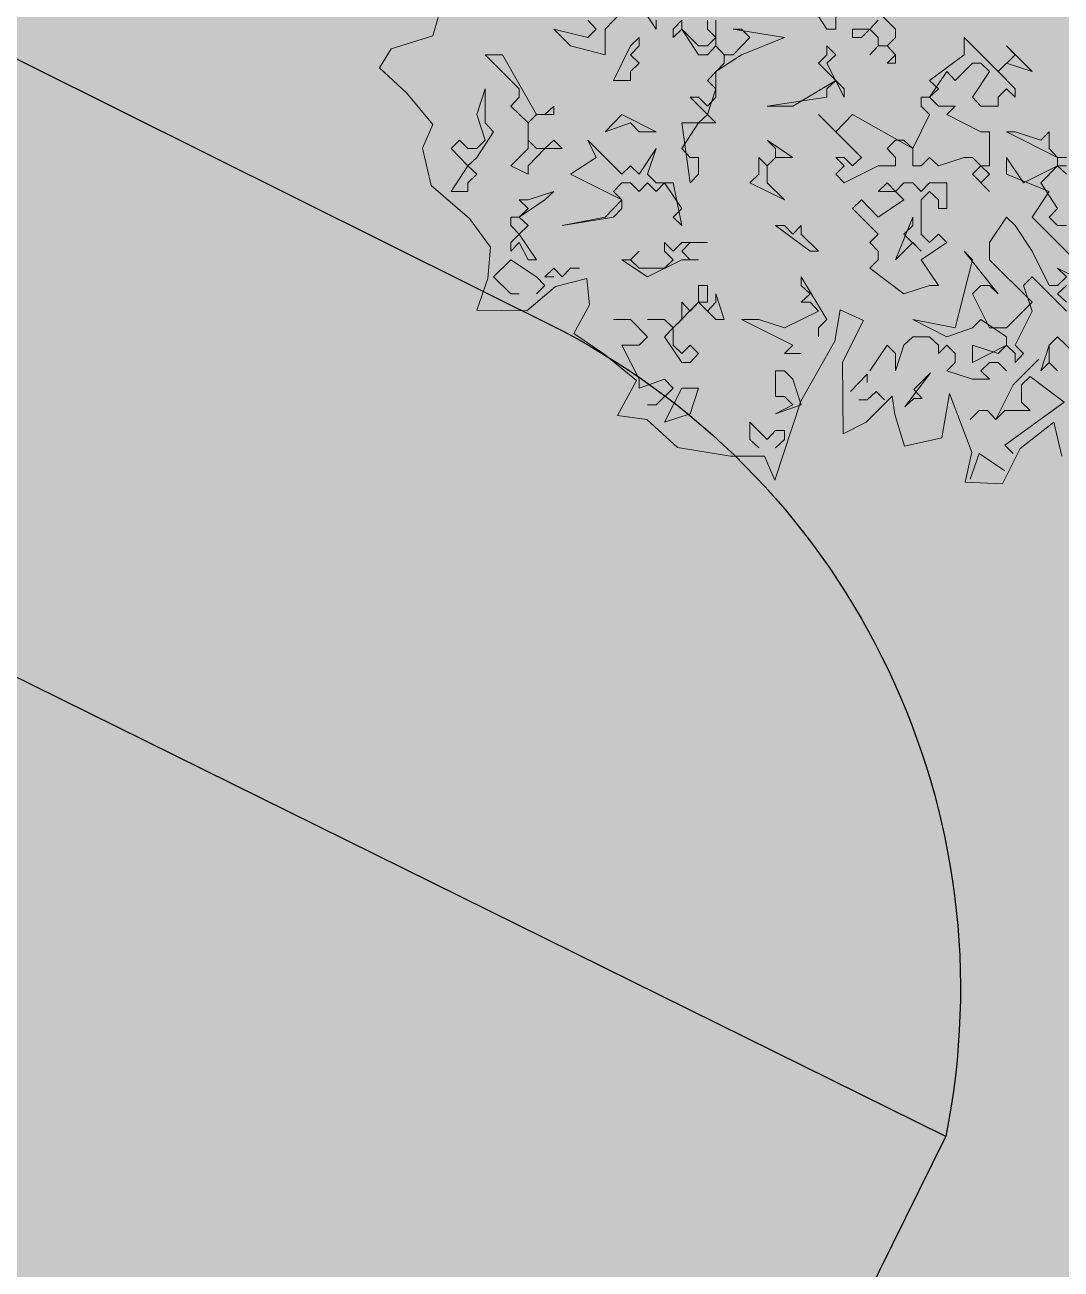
# Model space of a CAD drawing. Header units: millimetres. Extents: x 3866 to 35600, y -8896 to 9491.
# Drawn here: x 33114.608 to 33116.458, y -6722.176 to -6719.957 of the extents above; entities that cross this region are included whole.
import ezdxf

# ---------------------------------------------------------------- set-up
doc = ezdxf.new("R2010")
doc.units = ezdxf.units.MM
doc.layers.add('ВДМ', color=7, linetype='Continuous')
doc.layers.add('КУЩІ', color=108, linetype='Continuous')
doc.layers.add('Интерьер - Мебель_Ном_пера__4', color=7, linetype='Continuous', lineweight=20, true_color=0x029e21)

# ---------------------------------------------------------------- blocks, each defined once
blk = doc.blocks.new('Дерево лиственное 02 11_24')
at = {"layer": 'Интерьер - Мебель_Ном_пера__4', "linetype": 'Continuous'}
for p, q in [((-900, -1713), (-900, -1241)), ((-4050, -1713), (-3822, -1477)), ((-3586, -1363), (-3350, -1713)), ((-1250, -1363), (-1022, -1713)), ((-86, -1713), (-322, -1477)), ((-6398, -1806), (-6326, -1556)), ((-4286, -1591), (-4172, -1713)), ((-3350, -1713), (-3350, -1591)), ((-3000, -1591), (-3122, -1713)), ((-3000, -1713), (-3000, -1591)), ((-2650, -1591), (-2650, -1713)), ((-2536, -1941), (-2536, -1591)), ((-322, -1591), (-436, -1713)), ((-6968, -1984), (-6398, -1806)), ((-4286, -1827), (-4750, -1713)), ((-4750, -1713), (-4522, -1941)), ((-4172, -1713), (-4286, -1827)), ((-4050, -2063), (-4050, -1713)), ((-3586, -1827), (-3700, -1941)), ((-3586, -1941), (-3586, -1827)), ((-3122, -1713), (-3122, -1827)), ((-3122, -1827), (-3000, -1713)), ((-2772, -1941), (-3000, -1713)), ((-3000, -1713), (-2772, -2063)), ((-2650, -1713), (-2536, -1827)), ((-2536, -1827), (-2650, -1941)), ((-1600, -1827), (-2300, -1713)), ((-2300, -1713), (-2186, -1713)), ((-2072, -1827), (-2300, -2063)), ((-2186, -1713), (-2072, -1827)), ((-2186, -2063), (-1600, -1827)), ((-1022, -1713), (-900, -1713)), ((-436, -1713), (-672, -1713)), ((-672, -1713), (-672, -1827)), ((-672, -1827), (-550, -1827)), ((-550, -1827), (-436, -1713)), ((-436, -1713), (-322, -1827)), ((-322, -1827), (-322, -1941)), ((-200, -1941), (-86, -1827)), ((-86, -1827), (-86, -1713)), ((964, -1941), (850, -1827)), ((850, -1827), (850, -2063)), ((-7127, -2240), (-6968, -1984)), ((-4522, -1941), (-4050, -2063)), ((-3700, -1941), (-3936, -2413)), ((-3700, -2063), (-3586, -1941)), ((-2650, -1941), (-2772, -1941)), ((-2650, -2063), (-2536, -1941)), ((-2422, -2063), (-2536, -1941)), ((-2536, -1941), (-2422, -2063)), ((-900, -2063), (-1022, -1941)), ((-1022, -1941), (-1022, -2063)), ((-322, -1941), (-436, -2063)), ((-436, -2063), (-322, -1941)), ((-322, -1941), (-200, -1941)), ((-86, -2063), (-200, -1941)), ((-200, -1941), (-86, -2063)), ((1314, -2291), (964, -1941)), ((1778, -2291), (1428, -1941)), ((1428, -1941), (1550, -2063)), ((-5450, -2063), (-5686, -2063)), ((-5686, -2063), (-5222, -2527)), ((-4986, -2877), (-5450, -2063)), ((-3586, -2177), (-3700, -2063)), ((-3700, -2291), (-3586, -2177)), ((-2772, -2063), (-2650, -2063)), ((-2422, -2177), (-2650, -2413)), ((-2536, -2291), (-2186, -2063)), ((-2300, -2063), (-2422, -2063)), ((-2422, -2063), (-2422, -2177)), ((-1022, -2063), (-1136, -2177)), ((-1136, -2177), (-900, -2413)), ((-1022, -2177), (-900, -2063)), ((-786, -2641), (-1022, -2177)), ((-86, -2063), (-200, -2177)), ((-200, -2177), (-86, -2177)), ((-86, -2177), (-86, -2063)), ((850, -2063), (378, -2413)), ((728, -2413), (964, -2177)), ((964, -2177), (1078, -2177)), ((1078, -2177), (1200, -2291)), ((1550, -2063), (1314, -2291)), ((1314, -2291), (1428, -2177)), ((1428, -2177), (1778, -2291)), ((-6754, -2589), (-7127, -2240)), ((-3700, -2413), (-3700, -2291)), ((-2536, -2527), (-2536, -2291)), ((378, -2641), (614, -2291)), ((614, -2291), (728, -2413)), ((1200, -2291), (964, -2641)), ((1550, -2527), (1314, -2291)), ((-5686, -2527), (-5800, -2877)), ((-5686, -2991), (-5686, -2527)), ((-5222, -2527), (-5222, -2641)), ((-3936, -2413), (-3700, -2413)), ((-2650, -2413), (-2536, -2527)), ((-2650, -2877), (-2536, -2527)), ((-2536, -2527), (-2536, -2641)), ((-900, -2413), (-1486, -2763)), ((-1022, -2527), (-900, -2413)), ((-1022, -2641), (-1022, -2527)), ((-900, -2413), (-786, -2527)), ((-786, -2527), (-786, -2641)), ((378, -2413), (500, -2527)), ((500, -2527), (378, -2641)), ((1314, -2641), (1428, -2527)), ((1428, -2527), (1550, -2641)), ((1550, -2641), (1550, -2527)), ((-6398, -3017), (-6754, -2589)), ((-5222, -2641), (-5336, -2763)), ((-2772, -2641), (-2886, -2641)), ((-2886, -2641), (-2650, -2877)), ((-2650, -2763), (-2772, -2641)), ((-2536, -2641), (-2650, -2763)), ((-1836, -2763), (-1022, -2641)), ((378, -2641), (264, -2641)), ((264, -2641), (264, -2763)), ((500, -2763), (378, -2641)), ((964, -2641), (1078, -2763)), ((1314, -2763), (1314, -2641)), ((-5800, -2877), (-5686, -3227)), ((-5336, -2763), (-5100, -2991)), ((-5100, -2991), (-4986, -2877)), ((-4986, -2877), (-4750, -2877)), ((-4872, -2877), (-4986, -2877)), ((-4750, -2763), (-4872, -2877)), ((-4750, -2877), (-4750, -2763)), ((-3822, -2877), (-4050, -3113)), ((-3350, -3113), (-3822, -2877)), ((-2650, -2877), (-2772, -2991)), ((-2536, -2991), (-2650, -2877)), ((-1486, -2763), (-1836, -2763)), ((-900, -3113), (-1136, -2877)), ((-1136, -2877), (-550, -3463)), ((-672, -2877), (-900, -3113)), ((150, -3341), (-672, -2877)), ((378, -2877), (150, -3341)), ((264, -2763), (378, -2877)), ((728, -2763), (500, -2763)), ((614, -2877), (728, -2763)), ((1078, -3113), (614, -2877)), ((1078, -2763), (1314, -2763)), ((-6540, -3337), (-6398, -3017)), ((-5572, -3113), (-5686, -2991)), ((-5100, -3227), (-5100, -2991)), ((-5100, -2991), (-5100, -3341)), ((-4050, -3113), (-3700, -2991)), ((-3700, -2991), (-3586, -3113)), ((-3000, -3341), (-2772, -2991)), ((-2772, -2991), (-3000, -2991)), ((-3000, -2991), (-2886, -3813)), ((-2772, -2991), (-2536, -2991)), ((-5800, -3463), (-5572, -3113)), ((-3586, -3113), (-3350, -3113)), ((1200, -3113), (1078, -3113)), ((1200, -3577), (1200, -3113)), ((1550, -3113), (1428, -3113)), ((1428, -3113), (2128, -3463)), ((1900, -3227), (1550, -3113)), ((2014, -3113), (1900, -3227)), ((2014, -3341), (2014, -3113)), ((-6424, -3849), (-6540, -3337)), ((-6036, -3227), (-6150, -3341)), ((-6150, -3341), (-5922, -3577)), ((-5922, -3341), (-6036, -3227)), ((-5800, -3341), (-5922, -3341)), ((-5686, -3227), (-5800, -3341)), ((-5100, -3341), (-5336, -3577)), ((-4986, -3341), (-5100, -3227)), ((-5100, -3577), (-4872, -3341)), ((-4872, -3341), (-4986, -3341)), ((-4750, -3227), (-4872, -3341)), ((-4872, -3341), (-4636, -3341)), ((-4636, -3341), (-4750, -3227)), ((-3822, -3691), (-4286, -3227)), ((-4286, -3227), (-4172, -3463)), ((-3350, -3341), (-3586, -3691)), ((-3472, -3691), (-3350, -3341)), ((-2886, -3463), (-3000, -3341)), ((-1486, -3463), (-1836, -3227)), ((-1836, -3227), (-1722, -3341)), ((-1722, -3341), (-1722, -3463)), ((-200, -3341), (-86, -3227)), ((-86, -3463), (-200, -3341)), ((-86, -3227), (28, -3227)), ((28, -3227), (150, -3341)), ((150, -3341), (150, -3577)), ((2128, -3463), (2014, -3341)), ((-5922, -3577), (-5800, -3463)), ((-4172, -3463), (-4522, -3691)), ((-2772, -3463), (-2886, -3463)), ((-2772, -3691), (-2772, -3463)), ((-1836, -3577), (-1950, -3463)), ((-1950, -3463), (-1950, -3691)), ((-1836, -3577), (-1722, -3463)), ((-1722, -3463), (-1836, -3577)), ((-1722, -3463), (-1486, -3463)), ((-786, -3463), (-900, -3463)), ((-900, -3463), (-786, -3577)), ((-672, -3577), (-786, -3463)), ((-550, -3463), (-672, -3577)), ((-86, -3577), (-86, -3463)), ((264, -3577), (378, -3463)), ((378, -3463), (500, -3577)), ((500, -3577), (850, -3463)), ((850, -3463), (964, -3463)), ((964, -3463), (1078, -3577)), ((1664, -3813), (1428, -3463)), ((1428, -3463), (1428, -3691)), ((2250, -3463), (2128, -3463)), ((2128, -3463), (2128, -3577)), ((-5922, -3577), (-6150, -3927)), ((-5800, -3691), (-5922, -3577)), ((-5922, -3813), (-5800, -3691)), ((-5336, -3577), (-5100, -3691)), ((-5100, -3691), (-5100, -3577)), ((-4522, -3691), (-3822, -4041)), ((-3700, -3577), (-3822, -3691)), ((-3586, -3691), (-3700, -3577)), ((-3350, -3813), (-3472, -3691)), ((-2886, -3813), (-2772, -3691)), ((-1950, -3691), (-2072, -3813)), ((-1836, -3813), (-1836, -3577)), ((-786, -3577), (-900, -3691)), ((-900, -3691), (-786, -3813)), ((-786, -3813), (-322, -3577)), ((-322, -3577), (-86, -3577)), ((150, -3577), (264, -3577)), ((1078, -3577), (964, -3691)), ((964, -3691), (1200, -3927)), ((1200, -3691), (1078, -3577)), ((1078, -3577), (1200, -3577)), ((1078, -3813), (1200, -3691)), ((1428, -3691), (2014, -3927)), ((2128, -3577), (1664, -3813)), ((1900, -3813), (2128, -3577)), ((2128, -3577), (2250, -3691)), ((2250, -3691), (2128, -3577)), ((2128, -3577), (2250, -3577)), ((-5899, -4299), (-6424, -3849)), ((-5922, -3927), (-5922, -3813)), ((-3936, -3927), (-3822, -3813)), ((-3822, -3813), (-3700, -3813)), ((-3700, -3813), (-3586, -3927)), ((-3586, -3927), (-3472, -3813)), ((-3472, -3813), (-3350, -3927)), ((-3350, -3927), (-3236, -3813)), ((-3122, -3813), (-3350, -3813)), ((-3236, -3813), (-3000, -4163)), ((-3000, -4391), (-3122, -3813)), ((-2072, -3813), (-1600, -4041)), ((-1600, -4041), (-1836, -3813)), ((-200, -3813), (-322, -3927)), ((-86, -3927), (-200, -3813)), ((28, -3813), (-86, -3927)), ((150, -3813), (28, -3813)), ((264, -3927), (150, -3813)), ((378, -3813), (264, -3927)), ((614, -3813), (378, -3813)), ((614, -4163), (614, -3813)), ((1200, -3927), (1078, -3813)), ((2128, -4163), (1900, -3813)), ((-6150, -3927), (-5922, -3927)), ((-5222, -4277), (-4872, -4041)), ((-5100, -4041), (-5222, -4041)), ((-5222, -4041), (-5100, -4163)), ((-4750, -3927), (-5100, -4041)), ((-4872, -4041), (-4750, -3927)), ((-3822, -4041), (-4050, -4277)), ((-3822, -4041), (-3936, -3927)), ((-3822, -4163), (-3822, -4041)), ((-550, -4041), (-672, -4163)), ((-322, -4277), (-550, -4041)), ((-322, -3927), (-86, -3927)), ((28, -4041), (-322, -4277)), ((-86, -3927), (28, -4041)), ((264, -4041), (378, -3927)), ((264, -4513), (264, -4041)), ((378, -3927), (500, -4041)), ((500, -4041), (500, -4163)), ((2014, -3927), (1778, -4277)), ((-5100, -4163), (-5222, -4277)), ((-3936, -4277), (-3822, -4163)), ((-3000, -4163), (-3122, -4277)), ((-672, -4163), (-322, -4513)), ((500, -4163), (614, -4163)), ((2014, -4277), (2128, -4163)), ((-5614, -4690), (-5899, -4299)), ((-5222, -4277), (-5336, -4277)), ((-5336, -4277), (-5336, -4391)), ((-5336, -4391), (-5222, -4513)), ((-5100, -4391), (-5222, -4277)), ((-5222, -4513), (-5100, -4391)), ((-4050, -4277), (-4636, -4391)), ((-4636, -4391), (-3936, -4277)), ((-3122, -4277), (-3000, -4391)), ((-1600, -4391), (-1722, -4391)), ((-1722, -4391), (-1250, -4741)), ((-1486, -4513), (-1600, -4391)), ((-1372, -4391), (-1486, -4513)), ((-1372, -4513), (-1372, -4391)), ((150, -4277), (-86, -4863)), ((28, -4513), (150, -4391)), ((150, -4391), (150, -4277)), ((1428, -4277), (1200, -4627)), ((1550, -4391), (1428, -4277)), ((1778, -4741), (1550, -4391)), ((1778, -4277), (2364, -4863)), ((2128, -4391), (2014, -4277)), ((2250, -4391), (2128, -4391)), ((-5222, -4513), (-5336, -4627)), ((-4986, -4863), (-5222, -4513)), ((-1136, -4741), (-1372, -4513)), ((-322, -4513), (-436, -4627)), ((264, -4741), (28, -4513)), ((378, -4627), (264, -4513)), ((500, -4513), (378, -4627)), ((614, -4627), (500, -4513)), ((-5650, -5118), (-5614, -4690)), ((-5336, -4627), (-5336, -4741)), ((-5336, -4741), (-5222, -4627)), ((-5222, -4627), (-5100, -4863)), ((-3700, -4863), (-3586, -4741)), ((-3586, -4741), (-3700, -4863)), ((-3122, -4741), (-3236, -4627)), ((-3236, -4627), (-3236, -4741)), ((-3236, -4741), (-3122, -4863)), ((-3000, -4627), (-3122, -4741)), ((-3000, -4741), (-2886, -4627)), ((-2650, -4627), (-3000, -4627)), ((-2886, -4863), (-3000, -4741)), ((-2886, -4627), (-2650, -4627)), ((-1250, -4741), (-1136, -4741)), ((-436, -4627), (-322, -4741)), ((-322, -4741), (-322, -4863)), ((-86, -4863), (150, -4627)), ((150, -4627), (264, -4741)), ((264, -4863), (614, -4627)), ((1314, -5327), (850, -4741)), ((850, -4741), (964, -4863)), ((1200, -4627), (1200, -4863)), ((2014, -5213), (1778, -4741)), ((-5572, -5091), (-5336, -4863)), ((-5336, -4863), (-4986, -5091)), ((-5100, -4863), (-4986, -4863)), ((-3700, -4863), (-3822, -4863)), ((-3822, -4863), (-3472, -5091)), ((-3586, -4977), (-3700, -4863)), ((-3472, -5091), (-3000, -4863)), ((-3122, -4863), (-3236, -4977)), ((-3000, -4863), (-2772, -4863)), ((-2772, -4863), (-2886, -4863)), ((-322, -4863), (-436, -4977)), ((500, -5213), (264, -4863)), ((964, -4863), (728, -5791)), ((1200, -4863), (1778, -5441)), ((-5336, -5327), (-5572, -5091)), ((-4986, -5091), (-4872, -5213)), ((-4750, -4977), (-4872, -5091)), ((-4872, -5091), (-4750, -5091)), ((-4636, -5091), (-4750, -4977)), ((-4522, -4977), (-4636, -5091)), ((-4400, -4977), (-4522, -4977)), ((-3236, -4977), (-3586, -4977)), ((-1022, -5677), (-1372, -5091)), ((-1372, -5091), (-1372, -5213)), ((-436, -4977), (28, -5327)), ((1664, -5213), (1778, -5091)), ((1778, -5091), (2250, -5563)), ((2600, -5213), (2128, -4977)), ((2128, -4977), (2250, -5091)), ((2250, -5091), (2128, -5213)), ((-5801, -5550), (-5650, -5118)), ((-4724, -5225), (-5116, -5556)), ((-4872, -5213), (-4986, -5327)), ((-4297, -5118), (-4724, -5225)), ((-4261, -5474), (-4297, -5118)), ((-2650, -5213), (-2772, -5213)), ((-2772, -5213), (-2772, -5441)), ((-2650, -5441), (-2650, -5213)), ((-1372, -5213), (-1250, -5327)), ((28, -5327), (378, -5213)), ((378, -5213), (500, -5213)), ((964, -5327), (1078, -5213)), ((1078, -5213), (1200, -5213)), ((1200, -5213), (1314, -5327)), ((1778, -5563), (1664, -5213)), ((2128, -5213), (2014, -5213)), ((2128, -5327), (2250, -5213)), ((-5222, -5327), (-5336, -5327)), ((-2422, -5677), (-2536, -5327)), ((-2536, -5327), (-2536, -5441)), ((-1250, -5327), (-1372, -5441)), ((1200, -5791), (964, -5327)), ((2250, -5441), (2128, -5327)), ((-5116, -5556), (-5801, -5550)), ((-4475, -5866), (-4261, -5474)), ((-3122, -5791), (-2772, -5441)), ((-2886, -5563), (-3000, -5441)), ((-3000, -5441), (-3000, -5677)), ((-2772, -5441), (-2886, -5563)), ((-2772, -5441), (-2536, -5677)), ((-2650, -5563), (-2772, -5441)), ((-2772, -5441), (-2650, -5441)), ((-2536, -5441), (-2650, -5563)), ((-1136, -5563), (-1600, -5791)), ((-1372, -5441), (-1250, -5441)), ((-1250, -5441), (-1136, -5563)), ((-842, -5545), (-913, -5972)), ((-522, -5687), (-842, -5545)), ((1778, -5441), (1428, -5791)), ((1550, -6027), (1778, -5563)), ((-3936, -5677), (-3700, -5677)), ((-3700, -5677), (-3472, -5913)), ((-3236, -5677), (-3472, -5677)), ((-3472, -5677), (-3236, -5677)), ((-3122, -5791), (-3236, -5677)), ((-3236, -5677), (-3122, -5791)), ((-3000, -5677), (-3122, -5791)), ((-2536, -5677), (-2422, -5677)), ((-1950, -5677), (-2186, -5677)), ((-2186, -5677), (-1486, -6027)), ((-1600, -5791), (-1950, -5677)), ((-1136, -5791), (-1022, -5677)), ((-807, -6257), (-522, -5687)), ((728, -5791), (150, -5677)), ((150, -5677), (614, -5913)), ((964, -5791), (1078, -5677)), ((1078, -5677), (1428, -5913)), ((-4064, -6145), (-4475, -5866)), ((-3472, -5913), (-3586, -6027)), ((-3122, -5791), (-3236, -5913)), ((-3236, -5913), (-3000, -6263)), ((-3122, -6027), (-3122, -5791)), ((-1136, -5913), (-1136, -5791)), ((28, -6027), (150, -5913)), ((150, -5913), (378, -5913)), ((378, -5913), (500, -6027)), ((614, -5913), (964, -5791)), ((1428, -5791), (1200, -5791)), ((1428, -5913), (1428, -6027)), ((2014, -6027), (2128, -5913)), ((2128, -5913), (2014, -6027)), ((2128, -5913), (2364, -6141)), ((2364, -6141), (2128, -5913)), ((-3586, -6027), (-3822, -6027)), ((-3822, -6027), (-3586, -6491)), ((-3000, -6141), (-3122, -6027)), ((-2886, -6027), (-3000, -6141)), ((-2772, -6141), (-2886, -6027)), ((-1486, -6027), (-1600, -6141)), ((-913, -5972), (-1376, -6791)), ((-436, -6377), (-200, -6027)), ((-200, -6027), (-86, -6141)), ((-86, -6377), (28, -6027)), ((500, -6027), (500, -6141)), ((500, -6141), (614, -6027)), ((614, -6027), (728, -6141)), ((1314, -6141), (964, -6027)), ((964, -6027), (964, -6263)), ((964, -6263), (1428, -6027)), ((1428, -6027), (1314, -6141)), ((1428, -6027), (1550, -6141)), ((1664, -6141), (1550, -6027)), ((2014, -6027), (1900, -6377)), ((2014, -6263), (2014, -6027)), ((-3620, -6507), (-4064, -6145)), ((-3000, -6263), (-2886, -6263)), ((-2886, -6263), (-2772, -6141)), ((-1600, -6141), (-1372, -6141)), ((-800, -7235), (-807, -6257)), ((-86, -6141), (-86, -6377)), ((728, -6263), (614, -6377)), ((728, -6141), (728, -6263)), ((1078, -6377), (1200, -6263)), ((1200, -6263), (1314, -6263)), ((1314, -6263), (1428, -6377)), ((1869, -6217), (1519, -6567)), ((1550, -6141), (1550, -6263)), ((1550, -6263), (1664, -6141)), ((1900, -6377), (2014, -6263)), ((2128, -6377), (2014, -6263)), ((2014, -6263), (2128, -6377)), ((-1600, -6377), (-1722, -6377)), ((-1722, -6377), (-1722, -6727)), ((-1486, -6491), (-1600, -6377)), ((-472, -6421), (-699, -6658)), ((-472, -6535), (-472, -6421)), ((394, -6404), (44, -6868)), ((167, -6632), (394, -6404)), ((614, -6377), (964, -6491)), ((1200, -6491), (1078, -6377)), ((-3878, -6984), (-3620, -6507)), ((-3586, -6491), (-3586, -6613)), ((-3586, -6613), (-3236, -6491)), ((-3122, -6613), (-3350, -6841)), ((-3236, -6491), (-3122, -6613)), ((-3000, -6613), (-3236, -7077)), ((-2772, -6613), (-3000, -6613)), ((-2886, -6963), (-2772, -6613)), ((-1372, -6841), (-1486, -6491)), ((964, -6491), (1200, -6491)), ((1519, -6567), (1283, -7040)), ((1633, -6567), (1755, -6453)), ((1633, -6803), (1633, -6567)), ((1755, -6453), (2219, -6803)), ((-1722, -6727), (-1600, -6727)), ((-1600, -6727), (-1486, -6841)), ((-586, -6771), (-472, -6771)), ((-130, -6720), (-486, -7076)), ((-472, -6771), (-349, -6658)), ((-349, -6658), (-236, -6771)), ((-94, -6970), (-130, -6720)), ((44, -6868), (167, -6754)), ((280, -6754), (167, -6632)), ((167, -6754), (280, -6754)), ((654, -6685), (547, -7290)), ((957, -7485), (654, -6685)), ((-3350, -6841), (-3472, -6841)), ((-1376, -6791), (-1730, -7866)), ((-1486, -6841), (-1722, -6963)), ((-1722, -6963), (-1372, -6841)), ((1055, -6917), (933, -7040)), ((1169, -6917), (1055, -6917)), ((1055, -6917), (1169, -6917)), ((1283, -7040), (1169, -6917)), ((1169, -6917), (1283, -7040)), ((1283, -7040), (1405, -6917)), ((2219, -6803), (1405, -7390)), ((1405, -6917), (1755, -6917)), ((1755, -6917), (1633, -6803)), ((-3477, -7041), (-3878, -6984)), ((-3059, -7423), (-3477, -7041)), ((-3236, -7077), (-2886, -6963)), ((-1836, -7313), (-2072, -7077)), ((-2072, -7077), (-2072, -7313)), ((-486, -7076), (-800, -7235)), ((37, -7402), (-94, -6970)), ((2078, -7076), (1615, -7433)), ((2185, -7539), (2078, -7076)), ((-1722, -7191), (-1836, -7313)), ((-1600, -7191), (-1722, -7191)), ((-1600, -7313), (-1600, -7191)), ((547, -7290), (37, -7402)), ((-2338, -7539), (-3059, -7423)), ((-2072, -7313), (-1950, -7427)), ((-1722, -7427), (-1600, -7313)), ((1615, -7433), (1377, -7917)), ((1405, -7390), (1519, -7503)), ((-1875, -7539), (-2338, -7539)), ((-1730, -7866), (-1875, -7539)), ((867, -7895), (957, -7485)), ((1055, -7503), (933, -7853)), ((1405, -7740), (1055, -7503)), ((1377, -7917), (867, -7895))]:
    blk.add_line(p, q, dxfattribs=at)

msp = doc.modelspace()

# ---------------------------------------------------------------- hatches: boundary and pattern name
at = {"layer": 'ВДМ', "transparency": 33554585}
h = msp.add_hatch(color=9, dxfattribs=at)
h.dxf.hatch_style = 1
h.paths.add_polyline_path([(33109.9989, -6715.6592), (33123.2909, -6722.1746), (33123.7311, -6721.2766), (33129.4847, -6709.5381), (33128.5868, -6709.098), (33122.8331, -6720.8365), (33110.4416, -6714.7628), (33116.1952, -6703.0243), (33115.2974, -6702.5842), (33108.4649, -6716.417, -0.414214), (33107.7952, -6716.6439), (33106.5191, -6716.0136, -0.413327), (33106.2915, -6715.3452), (33111.2402, -6705.2495), (33100.6883, -6700.0892), (33098.3687, -6704.8331), (33096.8844, -6707.8685, -0.226063), (33096.5476, -6708.1361), (33092.6502, -6709.0351, -0.173141), (33092.3163, -6708.9962), (33080.8562, -6703.3317), (33080.8563, -6703.3317), (33082.8953, -6699.2064), (33084.5623, -6700.0356, 1.802326), (33080.7712, -6698.1498), (33082.4476, -6698.9837), (33080.408, -6703.1102), (33078.7088, -6702.2703), (33075.0508, -6700.4622), (33072.1447, -6699.0257), (33072.1447, -6699.3647, 0.285316), (33072.8408, -6700.4853), (33077.6734, -6702.874), (33114.0101, -6720.8329), (33116.2517, -6721.9399, 0.33288), (33115.569, -6720.5035), (33110.6451, -6718.0516), (33109.1757, -6717.3258)])
h.paths.add_polyline_path([(33104.8169, -6715.1728), (33100.4359, -6713.0089, -0.414214), (33100.209, -6712.3392), (33101.2354, -6710.2612), (33102.0458, -6708.6234, -0.288428), (33102.4999, -6708.3452), (33105.4908, -6708.3808, -0.111172), (33105.7044, -6708.4316), (33107.6586, -6709.3871, -0.414214), (33107.8881, -6710.0559), (33106.5234, -6712.8469), (33105.4866, -6714.946, -0.414214)], flags=16)
h.paths.add_polyline_path([(33108.0087, -6708.6713), (33106.0543, -6707.7154, 0.111862), (33105.8392, -6707.6646), (33102.3121, -6707.632, -0.225098), (33101.9267, -6707.4448), (33099.8194, -6704.8171, -0.291232), (33099.7609, -6704.2833), (33100.9878, -6701.7925, -0.41339), (33101.656, -6701.5643), (33109.5874, -6705.4431, -0.414214), (33109.8169, -6706.112), (33108.6776, -6708.4418, -0.414214)], flags=16)
h.paths.add_polyline_path([(33099.4021, -6711.9406, -0.414295), (33098.7323, -6712.1674), (33095.006, -6710.3256, -0.704825), (33095.1152, -6709.3902), (33097.1677, -6708.9167, 0.226063), (33097.5045, -6708.6491), (33097.5882, -6708.4779), (33099.027, -6705.5355), (33099.4066, -6705.7211), (33101.0945, -6707.8539, -0.288707), (33101.1516, -6708.3838), (33100.4269, -6709.8659)], flags=16)
h.paths.add_polyline_path([(33084.5364, -6699.4397), (33081.2621, -6697.8286, -1.535529)], flags=16)
at = {"layer": 'ВДМ', "true_color": 0x139b48, "transparency": 33554585}
h = msp.add_hatch(color=114, dxfattribs=at)
h.dxf.hatch_style = 1
h.paths.add_polyline_path([(33123.2909, -6722.1746), (33109.9989, -6715.6592), (33109.1757, -6717.3258), (33110.6451, -6718.0516), (33115.5158, -6720.477, -0.345355), (33116.2517, -6721.9399), (33115.5875, -6723.2848), (33114.9233, -6724.6298), (33114.2592, -6725.9747), (33113.595, -6727.3196), (33112.9308, -6728.6646), (33112.2666, -6730.0095), (33111.6024, -6731.3545), (33110.9382, -6732.6994), (33110.274, -6734.0443), (33109.6099, -6735.3893), (33108.9457, -6736.7342), (33108.9457, -6737.2583), (33123.2909, -6737.2583)])
at = {"layer": 'ВДМ', "transparency": 33554585}
h = msp.add_hatch(color=8, dxfattribs=at)
h.dxf.hatch_style = 1
h.paths.add_polyline_path([(33116.2517, -6721.9399), (33114.0101, -6720.8329), (33112.4429, -6720.0583), (33111.1143, -6722.7465), (33105.8006, -6733.5016, -0.153236), (33104.7659, -6734.5837), (33106.7041, -6735.6272), (33108.9457, -6736.7342), (33109.6099, -6735.3893), (33110.274, -6734.0443), (33110.9382, -6732.6994), (33111.6024, -6731.3545), (33112.2666, -6730.0095), (33112.9308, -6728.6646), (33113.595, -6727.3196), (33114.2592, -6725.9747), (33114.9233, -6724.6298), (33115.5875, -6723.2848)])

# ---------------------------------------------------------------- linework, layer by layer
msp.add_lwpolyline([(33110.6451, -6718.0516), (33115.569, -6720.5035, -0.33288), (33116.2517, -6721.9399), (33116.2517, -6721.9399)], format="xyb")
msp.add_lwpolyline([(33113.346, -6722.1779), (33115.5875, -6723.2848), (33116.2517, -6721.9399), (33114.0101, -6720.8329)])

# ---------------------------------------------------------------- block references
at = {"layer": 'КУЩІ', "linetype": 'Continuous', "xscale": 0.0001307448670890075, "yscale": 0.0001307448670890075, "zscale": 0.0001307448670890075}
msp.add_blockref('Дерево лиственное 02 11_24', (33116.1732, -6719.7405), dxfattribs=at)

doc.saveas('drawing.dxf')
